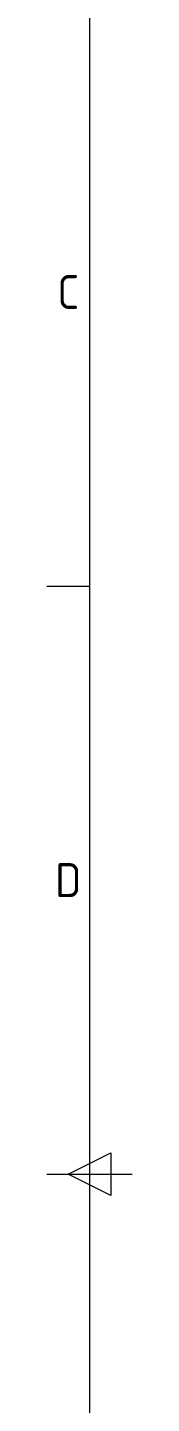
# Model space of a CAD drawing. Header units: inches. Extents: x 26991 to 28396, y -1342 to -349.
# Drawn here: x 27015.8 to 27032.5, y -890.5 to -619.9 of the extents above; entities that cross this region are included whole.
import ezdxf
from ezdxf.enums import TextEntityAlignment as Align

# ---------------------------------------------------------------- set-up
doc = ezdxf.new("R2010")
doc.units = ezdxf.units.IN
doc.header["$MEASUREMENT"] = 0
doc.layers.add('图框', color=7, linetype='Continuous')
doc.styles.add('ISO Proportional', font='isocp.shx')

msp = doc.modelspace()

# ---------------------------------------------------------------- linework, layer by layer
at = {"layer": '图框', "color": 7, "lineweight": 9}
for p, q in [((27024.14, -382.73), (27024.14, -1308.14)), ((27015.78, -729.76), (27024.14, -729.76)), ((27019.96, -845.44), (27028.31, -841.26)), ((27028.31, -841.26), (27028.31, -849.61)), ((27015.78, -845.44), (27032.49, -845.44)), ((27028.31, -849.61), (27019.96, -845.44))]:
    msp.add_line(p, q, dxfattribs=at)

# ---------------------------------------------------------------- texts
at = {"layer": '图框', "color": 7, "lineweight": 9, "style": 'ISO Proportional'}
for s, p in [('C', (27019.96, -671.92)), ('D', (27019.96, -787.6))]:
    msp.add_text(s, height=6.68, dxfattribs=at).set_placement(p, align=Align.MIDDLE)

doc.saveas('drawing.dxf')
